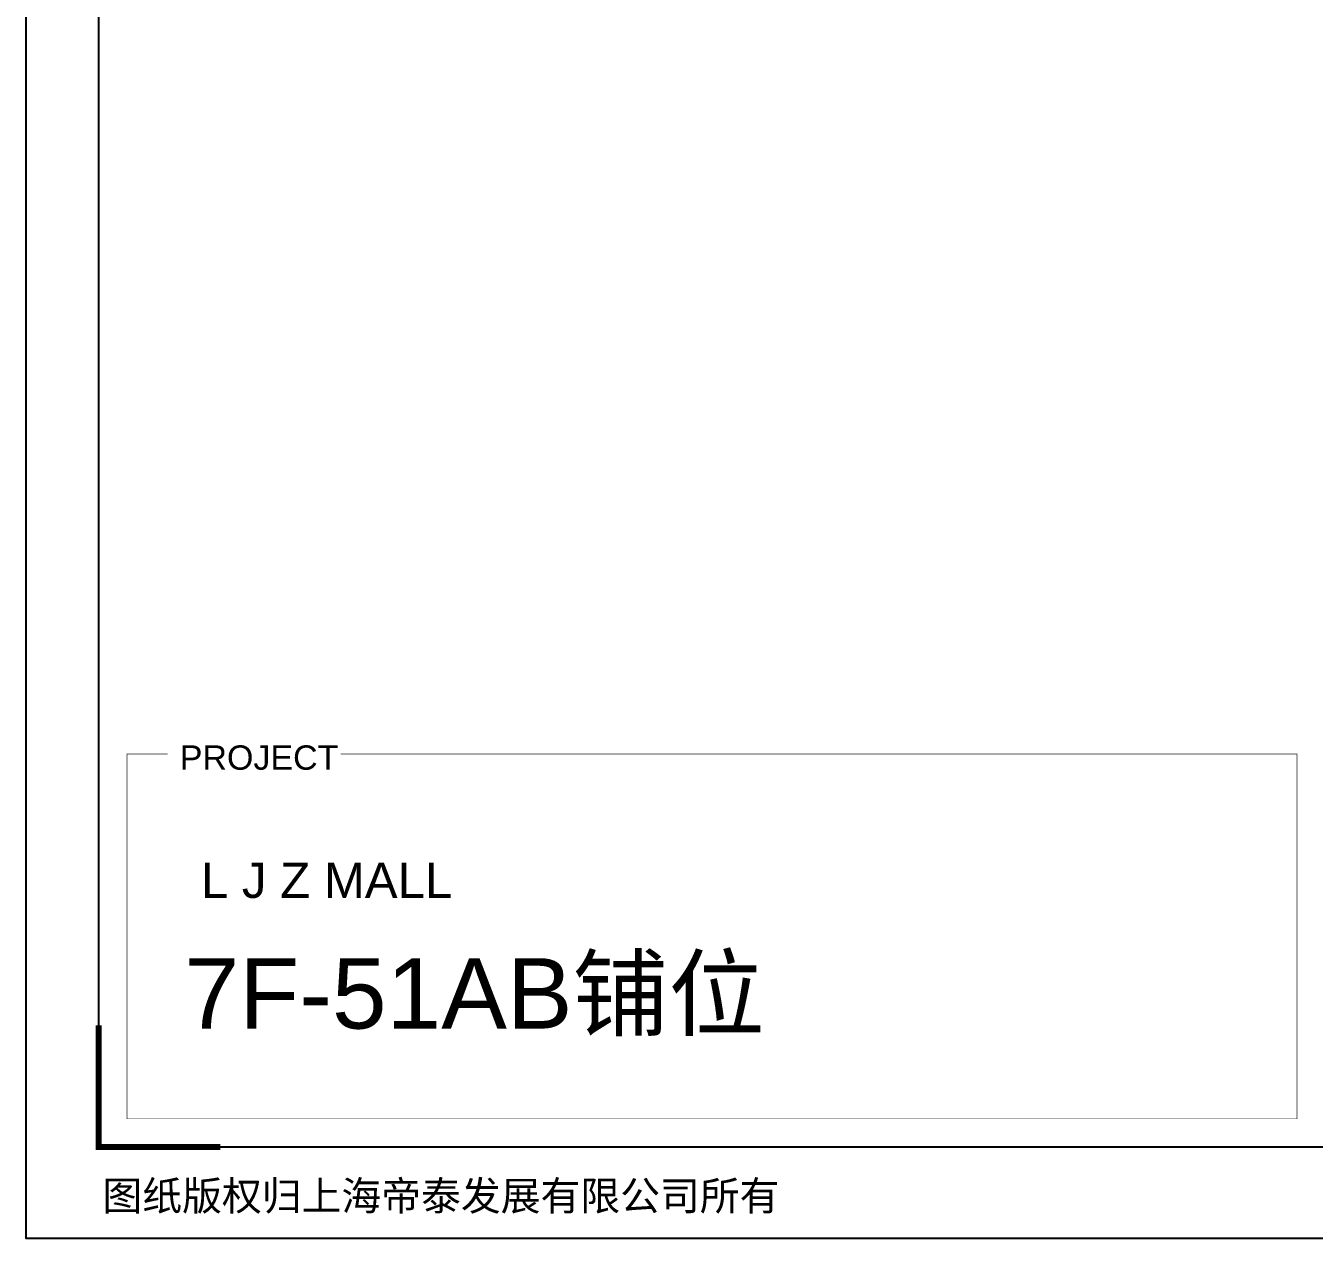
# Model space of a CAD drawing. Header units: inches. Extents: x -17552 to 18736, y -11730 to 13931.
# Drawn here: x -17552 to -8400, y -11730 to -3118 of the extents above; entities that cross this region are included whole.
import ezdxf

# ---------------------------------------------------------------- set-up
doc = ezdxf.new("R2010")
doc.units = ezdxf.units.IN
doc.header["$MEASUREMENT"] = 0
doc.styles.get("Standard").update_dxf_attribs({"font": 'arial.ttf'})

msp = doc.modelspace()

# ---------------------------------------------------------------- linework, layer by layer
msp.add_lwpolyline([(-17552.2, 13931), (-17552.2, -11729.8), (18735.8, -11729.8)])
msp.add_lwpolyline([(-17033.8, 13283), (18217.4, 13283), (18217.4, -11081.8), (-17033.8, -11081.8)], close=True)
for points, const_width in [([(-15315, -8290.3), (-8523.6, -8290.3), (-8523.6, -10881.8), (-16833.8, -10881.8), (-16833.8, -8290.3), (-16544.1, -8290.3)], 4.32), ([(-17033.8, -10217.8), (-17033.8, -11081.8), (-16169.8, -11081.8)], 43.2)]:
    msp.add_lwpolyline(points, dxfattribs=dict(const_width=const_width))

# ---------------------------------------------------------------- texts
for s, height, p in [('PROJECT', 172.8, (-16458.3, -8402.1)), ('图纸版权归上海帝泰发展有限公司所有', 207.36, (-17007.3, -11532))]:
    msp.add_text(s, height=height).set_placement(p)
at = {"insert": (-16308.1, -9062.6), "char_height": 250, "attachment_point": 1}
msp.add_mtext_dynamic_manual_height_columns('L J Z MALL', width=6808.082, gutter_width=1, heights=[0], dxfattribs=at)
msp.add_attdef('7F-51AB铺位', (-16425.2, -10240.6), '###############', height=500)

doc.saveas('drawing.dxf')
